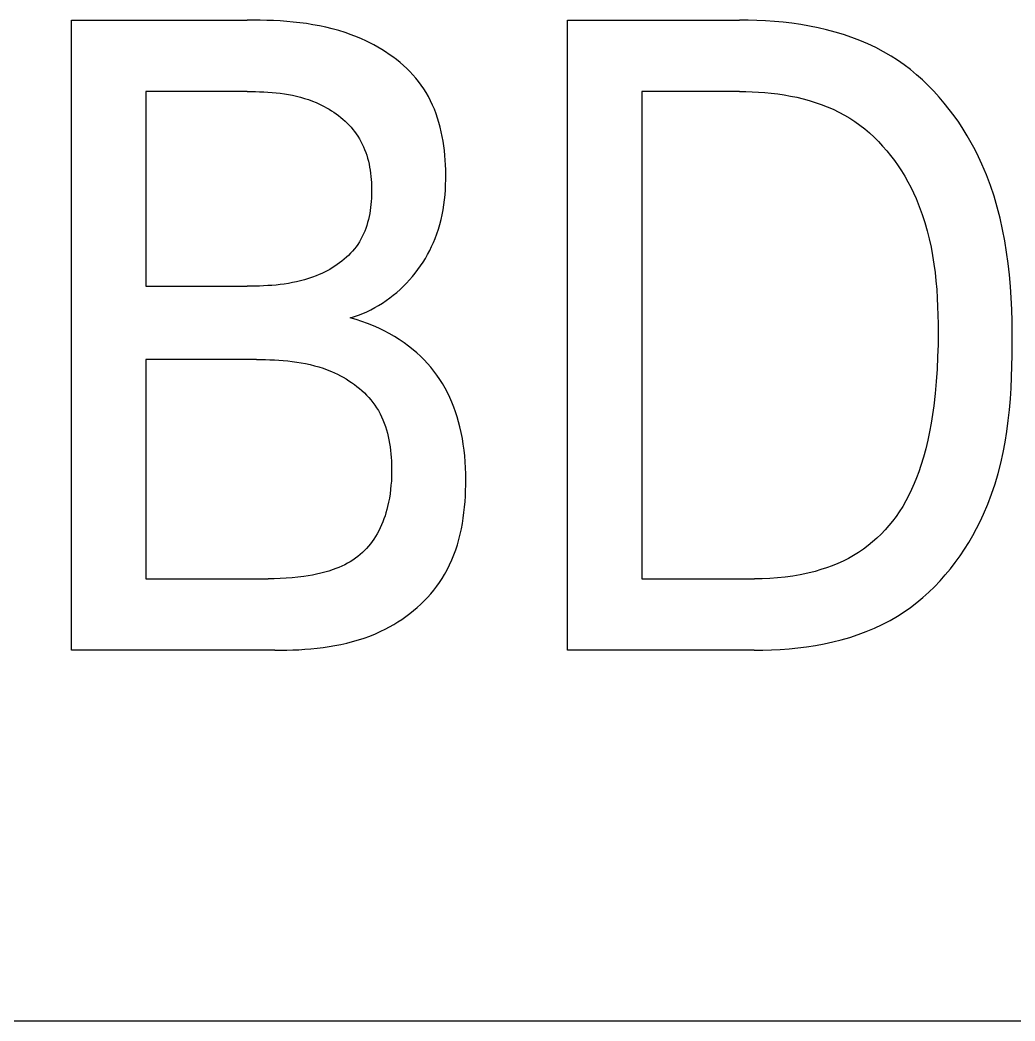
# Model space of a CAD drawing. Extents: x 10 to 952, y 6 to 232.
# Drawn here: x 748.44 to 750.4, y 146.897 to 148.87 of the extents above; entities that cross this region are included whole.
import ezdxf

# ---------------------------------------------------------------- set-up
doc = ezdxf.new("R2010")
doc.units = 0
doc.header["$LTSCALE"] = 5
doc.header["$MEASUREMENT"] = 0
doc.layers.get('0').update_dxf_attribs({"linetype": 'CONTINUOUS'})

msp = doc.modelspace()

# ---------------------------------------------------------------- linework, layer by layer
at = {"color": 7, "linetype": 'Continuous'}
for p, q in [((748.541, 147.6275), (748.541, 148.8696)), ((748.541, 148.8696), (748.887, 148.8696)), ((748.9, 148.8696), (748.887, 148.8696)), ((748.9129, 148.8694), (748.9, 148.8696)), ((748.926, 148.869), (748.9129, 148.8694)), ((748.939, 148.8685), (748.926, 148.869)), ((748.952, 148.8678), (748.939, 148.8685)), ((748.965, 148.8668), (748.952, 148.8678)), ((748.9779, 148.8657), (748.965, 148.8668)), ((748.9909, 148.8642), (748.9779, 148.8657)), ((749.0038, 148.8625), (748.9909, 148.8642)), ((749.0166, 148.8604), (749.0038, 148.8625)), ((749.0294, 148.8581), (749.0166, 148.8604)), ((749.0422, 148.8554), (749.0294, 148.8581)), ((749.0548, 148.8523), (749.0422, 148.8554)), ((749.5184, 147.6275), (749.5184, 148.8696)), ((749.5184, 148.8696), (749.8568, 148.8696)), ((749.874, 148.8695), (749.8568, 148.8696)), ((749.8912, 148.869), (749.874, 148.8695)), ((749.9084, 148.8681), (749.8912, 148.869)), ((749.9257, 148.8669), (749.9084, 148.8681)), ((749.943, 148.8652), (749.9257, 148.8669)), ((749.9603, 148.8632), (749.943, 148.8652)), ((749.9776, 148.8607), (749.9603, 148.8632)), ((749.9947, 148.8577), (749.9776, 148.8607)), ((750.0118, 148.8543), (749.9947, 148.8577)), ((750.0287, 148.8504), (750.0118, 148.8543)), ((749.0674, 148.8488), (749.0548, 148.8523)), ((749.0798, 148.8449), (749.0674, 148.8488)), ((749.0922, 148.8406), (749.0798, 148.8449)), ((749.1045, 148.8358), (749.0922, 148.8406)), ((749.1126, 148.8323), (749.1045, 148.8358)), ((750.0454, 148.8459), (750.0287, 148.8504)), ((750.0619, 148.8409), (750.0454, 148.8459)), ((750.0783, 148.8354), (750.0619, 148.8409)), ((750.0943, 148.8293), (750.0783, 148.8354)), ((749.1207, 148.8286), (749.1126, 148.8323)), ((749.1287, 148.8247), (749.1207, 148.8286)), ((749.1366, 148.8206), (749.1287, 148.8247)), ((749.1444, 148.8162), (749.1366, 148.8206)), ((749.1521, 148.8117), (749.1444, 148.8162)), ((750.1101, 148.8225), (750.0943, 148.8293)), ((750.1256, 148.8152), (750.1101, 148.8225)), ((750.1407, 148.8072), (750.1256, 148.8152)), ((749.1597, 148.807), (749.1521, 148.8117)), ((749.1671, 148.802), (749.1597, 148.807)), ((749.1743, 148.7968), (749.1671, 148.802)), ((749.1814, 148.7915), (749.1743, 148.7968)), ((750.1555, 148.7986), (750.1407, 148.8072)), ((750.1685, 148.7902), (750.1555, 148.7986)), ((749.1882, 148.7859), (749.1814, 148.7915)), ((749.1949, 148.7801), (749.1882, 148.7859)), ((749.2014, 148.7742), (749.1949, 148.7801)), ((750.1813, 148.7813), (750.1685, 148.7902)), ((750.1936, 148.7719), (750.1813, 148.7813)), ((749.2076, 148.768), (749.2014, 148.7742)), ((749.2136, 148.7616), (749.2076, 148.768)), ((749.2194, 148.7551), (749.2136, 148.7616)), ((749.2248, 148.7483), (749.2194, 148.7551)), ((750.2057, 148.7619), (750.1936, 148.7719)), ((750.2173, 148.7516), (750.2057, 148.7619)), ((749.23, 148.7414), (749.2248, 148.7483)), ((749.2349, 148.7343), (749.23, 148.7414)), ((750.2287, 148.7407), (750.2173, 148.7516)), ((750.2396, 148.7295), (750.2287, 148.7407)), ((748.6871, 148.7288), (748.6871, 148.3449)), ((748.887, 148.7288), (748.6871, 148.7288)), ((748.887, 148.7288), (748.8951, 148.7287)), ((748.8951, 148.7287), (748.9033, 148.7286)), ((748.9033, 148.7286), (748.9115, 148.7284)), ((748.9115, 148.7284), (748.9196, 148.728)), ((748.9196, 148.728), (748.9278, 148.7276)), ((748.9278, 148.7276), (748.936, 148.727)), ((748.936, 148.727), (748.9441, 148.7262)), ((748.9441, 148.7262), (748.9522, 148.7252)), ((748.9522, 148.7252), (748.9603, 148.7241)), ((748.9603, 148.7241), (748.9684, 148.7228)), ((748.9684, 148.7228), (748.9764, 148.7212)), ((748.9764, 148.7212), (748.9844, 148.7195)), ((748.9844, 148.7195), (748.9923, 148.7175)), ((748.9923, 148.7175), (749.0002, 148.7152)), ((749.0002, 148.7152), (749.0079, 148.7127)), ((749.2398, 148.7265), (749.2349, 148.7343)), ((749.2443, 148.7186), (749.2398, 148.7265)), ((749.2485, 148.7104), (749.2443, 148.7186)), ((749.6645, 148.7288), (749.6645, 147.7683)), ((749.8568, 148.7288), (749.6645, 148.7288)), ((749.8568, 148.7288), (749.8693, 148.7287)), ((749.8693, 148.7287), (749.8819, 148.7283)), ((749.8819, 148.7283), (749.8945, 148.7276)), ((749.8945, 148.7276), (749.9071, 148.7267)), ((749.9071, 148.7267), (749.9197, 148.7255)), ((749.9197, 148.7255), (749.9323, 148.7239)), ((749.9323, 148.7239), (749.9448, 148.722)), ((749.9448, 148.722), (749.9573, 148.7198)), ((749.9573, 148.7198), (749.9698, 148.7173)), ((749.9698, 148.7173), (749.9821, 148.7143)), ((750.2502, 148.7179), (750.2396, 148.7295)), ((750.2605, 148.7059), (750.2502, 148.7179)), ((749.0079, 148.7127), (749.0157, 148.7099)), ((749.0157, 148.7099), (749.0233, 148.7068)), ((749.0233, 148.7068), (749.0284, 148.7045)), ((749.0284, 148.7045), (749.0335, 148.702)), ((749.0335, 148.702), (749.0385, 148.6995)), ((749.0385, 148.6995), (749.0435, 148.6968)), ((749.0435, 148.6968), (749.0484, 148.6939)), ((749.2524, 148.7021), (749.2485, 148.7104)), ((749.256, 148.6937), (749.2524, 148.7021)), ((749.9821, 148.7143), (749.9943, 148.711)), ((749.9943, 148.711), (750.0063, 148.7073)), ((750.0063, 148.7073), (750.0182, 148.7032)), ((750.0182, 148.7032), (750.0299, 148.6987)), ((750.0299, 148.6987), (750.0414, 148.6937)), ((750.2703, 148.6936), (750.2605, 148.7059)), ((749.0484, 148.6939), (749.0532, 148.6909)), ((749.0532, 148.6909), (749.058, 148.6878)), ((749.058, 148.6878), (749.0626, 148.6846)), ((749.0626, 148.6846), (749.0671, 148.6812)), ((749.0671, 148.6812), (749.0715, 148.6777)), ((749.0715, 148.6777), (749.0758, 148.6741)), ((749.2592, 148.685), (749.256, 148.6937)), ((749.2622, 148.6763), (749.2592, 148.685)), ((749.2649, 148.6674), (749.2622, 148.6763)), ((750.0414, 148.6937), (750.0526, 148.6883)), ((750.0526, 148.6883), (750.0636, 148.6824)), ((750.0636, 148.6824), (750.0743, 148.6761)), ((750.0743, 148.6761), (750.0844, 148.6694)), ((750.2798, 148.681), (750.2703, 148.6936)), ((750.2888, 148.668), (750.2798, 148.681)), ((749.0758, 148.6741), (749.08, 148.6703)), ((749.08, 148.6703), (749.084, 148.6664)), ((749.084, 148.6664), (749.0879, 148.6624)), ((749.0879, 148.6624), (749.0917, 148.6583)), ((749.0917, 148.6583), (749.0953, 148.6541)), ((749.2674, 148.6584), (749.2649, 148.6674)), ((749.2695, 148.6493), (749.2674, 148.6584)), ((750.0844, 148.6694), (750.0943, 148.6624)), ((750.0943, 148.6624), (750.1038, 148.6549)), ((750.2975, 148.6548), (750.2888, 148.668)), ((749.0953, 148.6541), (749.0987, 148.6498)), ((749.0987, 148.6498), (749.102, 148.6453)), ((749.102, 148.6453), (749.105, 148.6407)), ((749.105, 148.6407), (749.1082, 148.6357)), ((749.2714, 148.6401), (749.2695, 148.6493)), ((749.2731, 148.6309), (749.2714, 148.6401)), ((750.1038, 148.6549), (750.113, 148.647)), ((750.113, 148.647), (750.122, 148.6387)), ((750.122, 148.6387), (750.1306, 148.6301)), ((750.3058, 148.6414), (750.2975, 148.6548)), ((750.3136, 148.6277), (750.3058, 148.6414)), ((749.1082, 148.6357), (749.1111, 148.6305)), ((749.1111, 148.6305), (749.1137, 148.6252)), ((749.1137, 148.6252), (749.1162, 148.6199)), ((749.1162, 148.6199), (749.1185, 148.6144)), ((749.2745, 148.6216), (749.2731, 148.6309)), ((749.2757, 148.6122), (749.2745, 148.6216)), ((750.1306, 148.6301), (750.139, 148.6212)), ((750.139, 148.6212), (750.147, 148.6119)), ((750.3211, 148.6138), (750.3136, 148.6277)), ((749.1185, 148.6144), (749.1206, 148.6088)), ((749.1206, 148.6088), (749.1225, 148.6031)), ((749.1225, 148.6031), (749.1242, 148.5974)), ((749.1242, 148.5974), (749.1258, 148.5915)), ((749.2766, 148.6028), (749.2757, 148.6122)), ((749.2774, 148.5934), (749.2766, 148.6028)), ((750.147, 148.6119), (750.1548, 148.6024)), ((750.1548, 148.6024), (750.1622, 148.5925)), ((750.3281, 148.5998), (750.3211, 148.6138)), ((750.3347, 148.5856), (750.3281, 148.5998)), ((749.1258, 148.5915), (749.1271, 148.5857)), ((749.1271, 148.5857), (749.1283, 148.5797)), ((749.1283, 148.5797), (749.1293, 148.5737)), ((749.2779, 148.5839), (749.2774, 148.5934)), ((749.2783, 148.5745), (749.2779, 148.5839)), ((750.1622, 148.5925), (750.1693, 148.5825)), ((750.1693, 148.5825), (750.176, 148.5721)), ((750.3435, 148.5647), (750.3347, 148.5856)), ((749.1293, 148.5737), (749.1302, 148.5676)), ((749.1302, 148.5676), (749.1309, 148.5615)), ((749.1309, 148.5615), (749.1315, 148.5554)), ((749.2784, 148.565), (749.2783, 148.5745)), ((749.2784, 148.555), (749.2784, 148.565)), ((750.176, 148.5721), (750.1824, 148.5616)), ((750.1824, 148.5616), (750.1885, 148.5509)), ((750.3515, 148.5435), (750.3435, 148.5647)), ((749.1315, 148.5554), (749.1319, 148.5493)), ((749.1319, 148.5493), (749.1322, 148.5431)), ((749.1322, 148.5431), (749.1323, 148.5369)), ((749.2776, 148.535), (749.2781, 148.5449)), ((749.2781, 148.5449), (749.2784, 148.555)), ((750.1885, 148.5509), (750.1943, 148.5401)), ((750.1943, 148.5401), (750.1997, 148.529)), ((750.3586, 148.5222), (750.3515, 148.5435)), ((749.1319, 148.5184), (749.1315, 148.5122)), ((749.1322, 148.5245), (749.1319, 148.5184)), ((749.1323, 148.5307), (749.1322, 148.5245)), ((749.1323, 148.5369), (749.1323, 148.5307)), ((749.2759, 148.5152), (749.2769, 148.525)), ((749.2769, 148.525), (749.2776, 148.535)), ((750.1997, 148.529), (750.2048, 148.5179)), ((750.2048, 148.5179), (750.2112, 148.5023)), ((750.3649, 148.5006), (750.3586, 148.5222)), ((749.1303, 148.5001), (749.1294, 148.494)), ((749.131, 148.5061), (749.1303, 148.5001)), ((749.1315, 148.5122), (749.131, 148.5061)), ((749.2731, 148.4956), (749.2746, 148.5053)), ((749.2746, 148.5053), (749.2759, 148.5152)), ((750.2112, 148.5023), (750.217, 148.4865)), ((750.3705, 148.4788), (750.3649, 148.5006)), ((749.1273, 148.4821), (749.1259, 148.4762)), ((749.1284, 148.488), (749.1273, 148.4821)), ((749.1294, 148.494), (749.1284, 148.488)), ((749.2692, 148.4763), (749.2713, 148.4859)), ((749.2713, 148.4859), (749.2731, 148.4956)), ((750.217, 148.4865), (750.2222, 148.4705)), ((750.3754, 148.4568), (750.3705, 148.4788)), ((749.1208, 148.459), (749.1187, 148.4535)), ((749.1227, 148.4647), (749.1208, 148.459)), ((749.1244, 148.4704), (749.1227, 148.4647)), ((749.1259, 148.4762), (749.1244, 148.4704)), ((749.264, 148.4574), (749.2667, 148.4668)), ((749.2667, 148.4668), (749.2692, 148.4763)), ((750.2222, 148.4705), (750.2268, 148.4544)), ((749.1139, 148.4427), (749.1112, 148.4375)), ((749.1164, 148.448), (749.1139, 148.4427)), ((749.1187, 148.4535), (749.1164, 148.448)), ((749.2541, 148.4309), (749.2575, 148.4389)), ((749.2575, 148.4389), (749.2609, 148.4481)), ((749.2609, 148.4481), (749.264, 148.4574)), ((750.2268, 148.4544), (750.2309, 148.4382)), ((750.3796, 148.4347), (750.3754, 148.4568)), ((749.1018, 148.4229), (749.0983, 148.4184)), ((749.105, 148.4275), (749.1018, 148.4229)), ((749.1082, 148.4324), (749.105, 148.4275)), ((749.1112, 148.4375), (749.1082, 148.4324)), ((749.2467, 148.4151), (749.2505, 148.423)), ((749.2505, 148.423), (749.2541, 148.4309)), ((750.2309, 148.4382), (750.2344, 148.4218)), ((750.2344, 148.4218), (750.2375, 148.4053)), ((750.3832, 148.4123), (750.3796, 148.4347)), ((749.0826, 148.4019), (749.0783, 148.3981)), ((749.0868, 148.4058), (749.0826, 148.4019)), ((749.0908, 148.4099), (749.0868, 148.4058)), ((749.0947, 148.4141), (749.0908, 148.4099)), ((749.0983, 148.4184), (749.0947, 148.4141)), ((749.2335, 148.3924), (749.2381, 148.3998)), ((749.2381, 148.3998), (749.2425, 148.4074)), ((749.2425, 148.4074), (749.2467, 148.4151)), ((750.2375, 148.4053), (750.2401, 148.3887)), ((750.3862, 148.3899), (750.3832, 148.4123)), ((749.0547, 148.3812), (749.0496, 148.3782)), ((749.0596, 148.3843), (749.0547, 148.3812)), ((749.0645, 148.3875), (749.0596, 148.3843)), ((749.0692, 148.3909), (749.0645, 148.3875)), ((749.0738, 148.3944), (749.0692, 148.3909)), ((749.0783, 148.3981), (749.0738, 148.3944)), ((749.2235, 148.3779), (749.2286, 148.3851)), ((749.2286, 148.3851), (749.2335, 148.3924)), ((750.2401, 148.3887), (750.2423, 148.372)), ((750.3886, 148.3674), (750.3862, 148.3899)), ((749.0078, 148.36), (749, 148.3576)), ((749.0156, 148.3627), (749.0078, 148.36)), ((749.0233, 148.3656), (749.0156, 148.3627)), ((749.0287, 148.3678), (749.0233, 148.3656)), ((749.034, 148.3702), (749.0287, 148.3678)), ((749.0393, 148.3727), (749.034, 148.3702)), ((749.0445, 148.3754), (749.0393, 148.3727)), ((749.0496, 148.3782), (749.0445, 148.3754)), ((749.2068, 148.3575), (749.2126, 148.3641)), ((749.2126, 148.3641), (749.2182, 148.3709)), ((749.2182, 148.3709), (749.2235, 148.3779)), ((750.2423, 148.372), (750.2441, 148.3553)), ((750.3906, 148.3447), (750.3886, 148.3674)), ((748.6871, 148.3449), (748.887, 148.3449)), ((748.8951, 148.345), (748.887, 148.3449)), ((748.9032, 148.3451), (748.8951, 148.345)), ((748.9114, 148.3453), (748.9032, 148.3451)), ((748.9195, 148.3456), (748.9114, 148.3453)), ((748.9277, 148.3461), (748.9195, 148.3456)), ((748.9358, 148.3466), (748.9277, 148.3461)), ((748.9439, 148.3473), (748.9358, 148.3466)), ((748.952, 148.3482), (748.9439, 148.3473)), ((748.9601, 148.3493), (748.952, 148.3482)), ((748.9682, 148.3505), (748.9601, 148.3493)), ((748.9762, 148.352), (748.9682, 148.3505)), ((748.9841, 148.3536), (748.9762, 148.352)), ((748.9921, 148.3555), (748.9841, 148.3536)), ((749, 148.3576), (748.9921, 148.3555)), ((749.1882, 148.3387), (749.1946, 148.3447)), ((749.1946, 148.3447), (749.2008, 148.351)), ((749.2008, 148.351), (749.2068, 148.3575)), ((750.2441, 148.3553), (750.2455, 148.3385)), ((750.3921, 148.322), (750.3906, 148.3447)), ((749.1608, 148.3167), (749.1679, 148.3218)), ((749.1679, 148.3218), (749.1749, 148.3272)), ((749.1749, 148.3272), (749.1817, 148.3329)), ((749.1817, 148.3329), (749.1882, 148.3387)), ((750.2455, 148.3385), (750.2466, 148.3217)), ((750.2466, 148.3217), (750.2474, 148.3048)), ((750.3932, 148.2992), (750.3921, 148.322)), ((749.1307, 148.2986), (749.1385, 148.3027)), ((749.1385, 148.3027), (749.1461, 148.3071)), ((749.1461, 148.3071), (749.1535, 148.3118)), ((749.1535, 148.3118), (749.1608, 148.3167)), ((750.2474, 148.3048), (750.2479, 148.2879)), ((749.0899, 148.2824), (749.0983, 148.2851)), ((749.1015, 148.2791), (749.0899, 148.2824)), ((749.0983, 148.2851), (749.1066, 148.288)), ((749.1066, 148.288), (749.1148, 148.2912)), ((749.1148, 148.2912), (749.1228, 148.2948)), ((749.1228, 148.2948), (749.1307, 148.2986)), ((750.2479, 148.2879), (750.2482, 148.2711)), ((750.3939, 148.2763), (750.3932, 148.2992)), ((749.113, 148.2754), (749.1015, 148.2791)), ((749.1244, 148.2714), (749.113, 148.2754)), ((749.1357, 148.2669), (749.1244, 148.2714)), ((749.1463, 148.2622), (749.1357, 148.2669)), ((749.1567, 148.2572), (749.1463, 148.2622)), ((750.2482, 148.2711), (750.2483, 148.2543)), ((750.3943, 148.2534), (750.3939, 148.2763)), ((749.167, 148.2518), (749.1567, 148.2572)), ((749.1771, 148.2461), (749.167, 148.2518)), ((749.1867, 148.2401), (749.1771, 148.2461)), ((750.2483, 148.2543), (750.2481, 148.2299)), ((750.3944, 148.2305), (750.3943, 148.2534)), ((749.1961, 148.2337), (749.1867, 148.2401)), ((749.2052, 148.227), (749.1961, 148.2337)), ((749.2141, 148.2199), (749.2052, 148.227)), ((750.2481, 148.2299), (750.2474, 148.2057)), ((750.3942, 148.2089), (750.3944, 148.2305)), ((749.2215, 148.2135), (749.2141, 148.2199)), ((749.2287, 148.2068), (749.2215, 148.2135)), ((749.2357, 148.1998), (749.2287, 148.2068)), ((750.2474, 148.2057), (750.2463, 148.1815)), ((750.3938, 148.1873), (750.3942, 148.2089)), ((748.6871, 148.2006), (748.6871, 147.7683)), ((748.9052, 148.2006), (748.6871, 148.2006)), ((748.9052, 148.2006), (748.914, 148.2005)), ((748.914, 148.2005), (748.9229, 148.2004)), ((748.9229, 148.2004), (748.9317, 148.2001)), ((748.9317, 148.2001), (748.9406, 148.1998)), ((748.9406, 148.1998), (748.9495, 148.1992)), ((748.9495, 148.1992), (748.9583, 148.1986)), ((748.9583, 148.1986), (748.9672, 148.1977)), ((748.9672, 148.1977), (748.976, 148.1967)), ((748.976, 148.1967), (748.9848, 148.1955)), ((748.9848, 148.1955), (748.9935, 148.1941)), ((748.9935, 148.1941), (749.0023, 148.1924)), ((749.0023, 148.1924), (749.0109, 148.1905)), ((749.0109, 148.1905), (749.0195, 148.1883)), ((749.0195, 148.1883), (749.0281, 148.1859)), ((749.0281, 148.1859), (749.0365, 148.1832)), ((749.0365, 148.1832), (749.0449, 148.1801)), ((749.2424, 148.1926), (749.2357, 148.1998)), ((749.2488, 148.1852), (749.2424, 148.1926)), ((749.255, 148.1775), (749.2488, 148.1852)), ((750.3931, 148.1657), (750.3938, 148.1873)), ((749.0449, 148.1801), (749.0532, 148.1768)), ((749.0532, 148.1768), (749.0591, 148.1742)), ((749.0591, 148.1742), (749.065, 148.1714)), ((749.065, 148.1714), (749.0707, 148.1685)), ((749.0707, 148.1685), (749.0764, 148.1654)), ((749.0764, 148.1654), (749.082, 148.1621)), ((749.2608, 148.1696), (749.255, 148.1775)), ((749.2664, 148.1614), (749.2608, 148.1696)), ((750.2463, 148.1815), (750.2447, 148.1574)), ((750.3921, 148.1442), (750.3931, 148.1657)), ((749.082, 148.1621), (749.0875, 148.1587)), ((749.0875, 148.1587), (749.0929, 148.1551)), ((749.0929, 148.1551), (749.0982, 148.1513)), ((749.0982, 148.1513), (749.1033, 148.1474)), ((749.1033, 148.1474), (749.1084, 148.1434)), ((749.1084, 148.1434), (749.1132, 148.1392)), ((749.2717, 148.1531), (749.2664, 148.1614)), ((749.2769, 148.1442), (749.2717, 148.1531)), ((749.2817, 148.1352), (749.2769, 148.1442)), ((750.2447, 148.1574), (750.2426, 148.1333)), ((750.3906, 148.1227), (750.3921, 148.1442)), ((749.1132, 148.1392), (749.1179, 148.1348)), ((749.1179, 148.1348), (749.1224, 148.1303)), ((749.1224, 148.1303), (749.1267, 148.1256)), ((749.1267, 148.1256), (749.1309, 148.1208)), ((749.2861, 148.1259), (749.2817, 148.1352)), ((749.2903, 148.1165), (749.2861, 148.1259)), ((750.2426, 148.1333), (750.2398, 148.1093)), ((749.1309, 148.1208), (749.1348, 148.1158)), ((749.1348, 148.1158), (749.1386, 148.1107)), ((749.1386, 148.1107), (749.1421, 148.1055)), ((749.1421, 148.1055), (749.1456, 148.0997)), ((749.2941, 148.1069), (749.2903, 148.1165)), ((749.2976, 148.0973), (749.2941, 148.1069)), ((750.2398, 148.1093), (750.2374, 148.0922)), ((750.3888, 148.1013), (750.3906, 148.1227)), ((749.1456, 148.0997), (749.1488, 148.0937)), ((749.1488, 148.0937), (749.1518, 148.0877)), ((749.1518, 148.0877), (749.1546, 148.0814)), ((749.3008, 148.0875), (749.2976, 148.0973)), ((749.3037, 148.0777), (749.3008, 148.0875)), ((750.2374, 148.0922), (750.2347, 148.0752)), ((750.3864, 148.0801), (750.3888, 148.1013)), ((749.1546, 148.0814), (749.1571, 148.0751)), ((749.1571, 148.0751), (749.1593, 148.0687)), ((749.1593, 148.0687), (749.1614, 148.0621)), ((749.3063, 148.0677), (749.3037, 148.0777)), ((749.3088, 148.0564), (749.3063, 148.0677)), ((750.2347, 148.0752), (750.2315, 148.0582)), ((750.3836, 148.0589), (750.3864, 148.0801)), ((749.1614, 148.0621), (749.1632, 148.0555)), ((749.1632, 148.0555), (749.1649, 148.0488)), ((749.1649, 148.0488), (749.1663, 148.042)), ((749.311, 148.045), (749.3088, 148.0564)), ((749.3129, 148.0336), (749.311, 148.045)), ((750.2315, 148.0582), (750.2279, 148.0413)), ((750.3802, 148.0379), (750.3836, 148.0589)), ((749.1663, 148.042), (749.1676, 148.0352)), ((749.1676, 148.0352), (749.1686, 148.0283)), ((749.1686, 148.0283), (749.1695, 148.0214)), ((749.3144, 148.0221), (749.3129, 148.0336)), ((750.2279, 148.0413), (750.2239, 148.0245)), ((750.3762, 148.017), (750.3802, 148.0379)), ((749.1695, 148.0214), (749.1703, 148.0144)), ((749.1703, 148.0144), (749.1708, 148.0075)), ((749.1708, 148.0075), (749.1712, 148.0005)), ((749.3157, 148.0105), (749.3144, 148.0221)), ((749.3166, 147.9989), (749.3157, 148.0105)), ((750.2194, 148.0079), (750.2143, 147.9913)), ((750.2239, 148.0245), (750.2194, 148.0079)), ((750.3717, 147.9962), (750.3762, 148.017)), ((749.1712, 148.0005), (749.1715, 147.9936)), ((749.1715, 147.9936), (749.1717, 147.9866)), ((749.1717, 147.9866), (749.1717, 147.9781)), ((749.3172, 147.9872), (749.3166, 147.9989)), ((749.3176, 147.9755), (749.3172, 147.9872)), ((750.2143, 147.9913), (750.2102, 147.9794)), ((750.3664, 147.9756), (750.3717, 147.9962)), ((749.1715, 147.9695), (749.1711, 147.961)), ((749.1717, 147.9781), (749.1715, 147.9695)), ((749.3178, 147.9638), (749.3176, 147.9755)), ((750.2059, 147.9676), (750.2012, 147.9559)), ((750.2102, 147.9794), (750.2059, 147.9676)), ((750.3604, 147.9553), (750.3664, 147.9756)), ((749.1704, 147.9526), (749.1696, 147.9442)), ((749.1711, 147.961), (749.1704, 147.9526)), ((749.3175, 147.9421), (749.3177, 147.9529)), ((749.3177, 147.9529), (749.3178, 147.9638)), ((750.2012, 147.9559), (750.1961, 147.9444)), ((750.3537, 147.9351), (750.3604, 147.9553)), ((749.1672, 147.9275), (749.1656, 147.9192)), ((749.1685, 147.9358), (749.1672, 147.9275)), ((749.1696, 147.9442), (749.1685, 147.9358)), ((749.3163, 147.9204), (749.317, 147.9313)), ((749.317, 147.9313), (749.3175, 147.9421)), ((750.1907, 147.933), (750.1848, 147.9219)), ((750.1961, 147.9444), (750.1907, 147.933)), ((750.3462, 147.9152), (750.3537, 147.9351)), ((749.1638, 147.9109), (749.1622, 147.9047)), ((749.1656, 147.9192), (749.1638, 147.9109)), ((749.3142, 147.8988), (749.3154, 147.9096)), ((749.3154, 147.9096), (749.3163, 147.9204)), ((750.1785, 147.911), (750.1718, 147.9004)), ((750.1848, 147.9219), (750.1785, 147.911)), ((750.3379, 147.8955), (750.3462, 147.9152)), ((749.1586, 147.8924), (749.1565, 147.8864)), ((749.1605, 147.8986), (749.1586, 147.8924)), ((749.1622, 147.9047), (749.1605, 147.8986)), ((749.3111, 147.8774), (749.3128, 147.888)), ((749.3128, 147.888), (749.3142, 147.8988)), ((750.1654, 147.891), (750.1585, 147.8819)), ((750.1718, 147.9004), (750.1654, 147.891)), ((750.3312, 147.8813), (750.3379, 147.8955)), ((749.1492, 147.8686), (749.1464, 147.8628)), ((749.1518, 147.8744), (749.1492, 147.8686)), ((749.1543, 147.8803), (749.1518, 147.8744)), ((749.1565, 147.8864), (749.1543, 147.8803)), ((749.3068, 147.8562), (749.3091, 147.8667)), ((749.3091, 147.8667), (749.3111, 147.8774)), ((750.1514, 147.8731), (750.1438, 147.8646)), ((750.1585, 147.8819), (750.1514, 147.8731)), ((750.3167, 147.8534), (750.3242, 147.8673)), ((750.3242, 147.8673), (750.3312, 147.8813)), ((749.14, 147.8517), (749.1369, 147.8467)), ((749.1433, 147.8572), (749.14, 147.8517)), ((749.1464, 147.8628), (749.1433, 147.8572)), ((749.3042, 147.8458), (749.3068, 147.8562)), ((750.1278, 147.8485), (750.1193, 147.8409)), ((750.136, 147.8564), (750.1278, 147.8485)), ((750.1438, 147.8646), (750.136, 147.8564)), ((750.3087, 147.8398), (750.3167, 147.8534)), ((749.1223, 147.8283), (749.1183, 147.824)), ((749.1262, 147.8327), (749.1223, 147.8283)), ((749.1299, 147.8372), (749.1262, 147.8327)), ((749.1335, 147.8419), (749.1299, 147.8372)), ((749.1369, 147.8467), (749.1335, 147.8419)), ((749.2979, 147.8253), (749.3012, 147.8355)), ((749.3012, 147.8355), (749.3042, 147.8458)), ((750.1105, 147.8338), (750.1014, 147.827)), ((750.1193, 147.8409), (750.1105, 147.8338)), ((750.3003, 147.8264), (750.3087, 147.8398)), ((749.1005, 147.8088), (749.0954, 147.8053)), ((749.1052, 147.8123), (749.1005, 147.8088)), ((749.1097, 147.816), (749.1052, 147.8123)), ((749.1141, 147.82), (749.1097, 147.816)), ((749.1183, 147.824), (749.1141, 147.82)), ((749.2903, 147.8054), (749.2943, 147.8153)), ((749.2943, 147.8153), (749.2979, 147.8253)), ((750.0715, 147.8086), (750.0611, 147.8033)), ((750.0818, 147.8143), (750.0715, 147.8086)), ((750.0917, 147.8204), (750.0818, 147.8143)), ((750.1014, 147.827), (750.0917, 147.8204)), ((750.2822, 147.8005), (750.2915, 147.8133)), ((750.2915, 147.8133), (750.3003, 147.8264)), ((749.062, 147.7885), (749.0562, 147.7863)), ((749.0678, 147.7908), (749.062, 147.7885)), ((749.0735, 147.7933), (749.0678, 147.7908)), ((749.0792, 147.796), (749.0735, 147.7933)), ((749.0847, 147.7989), (749.0792, 147.796)), ((749.0901, 147.802), (749.0847, 147.7989)), ((749.0954, 147.8053), (749.0901, 147.802)), ((749.2812, 147.7862), (749.2859, 147.7957)), ((749.2859, 147.7957), (749.2903, 147.8054)), ((750.0286, 147.79), (750.0175, 147.7863)), ((750.0396, 147.794), (750.0286, 147.79)), ((750.0505, 147.7985), (750.0396, 147.794)), ((750.0611, 147.8033), (750.0505, 147.7985)), ((750.2625, 147.7759), (750.2726, 147.788)), ((750.2726, 147.788), (750.2822, 147.8005)), ((748.6871, 147.7683), (748.9286, 147.7683)), ((748.9404, 147.7684), (748.9286, 147.7683)), ((748.9521, 147.7688), (748.9404, 147.7684)), ((748.9638, 147.7693), (748.9521, 147.7688)), ((748.9755, 147.7702), (748.9638, 147.7693)), ((748.9872, 147.7713), (748.9755, 147.7702)), ((748.9989, 147.7728), (748.9872, 147.7713)), ((749.0072, 147.7741), (748.9989, 147.7728)), ((749.0155, 147.7755), (749.0072, 147.7741)), ((749.0238, 147.7772), (749.0155, 147.7755)), ((749.032, 147.7791), (749.0238, 147.7772)), ((749.0401, 147.7812), (749.032, 147.7791)), ((749.0482, 147.7836), (749.0401, 147.7812)), ((749.0562, 147.7863), (749.0482, 147.7836)), ((749.2659, 147.7611), (749.2711, 147.7689)), ((749.2711, 147.7689), (749.276, 147.7769)), ((749.276, 147.7769), (749.2812, 147.7862)), ((749.6645, 147.7683), (749.8864, 147.7683)), ((749.9015, 147.7685), (749.8864, 147.7683)), ((749.9166, 147.7691), (749.9015, 147.7685)), ((749.9317, 147.7701), (749.9166, 147.7691)), ((749.9468, 147.7716), (749.9317, 147.7701)), ((749.9618, 147.7736), (749.9468, 147.7716)), ((749.9767, 147.7762), (749.9618, 147.7736)), ((749.9915, 147.7793), (749.9767, 147.7762)), ((750.0063, 147.783), (749.9915, 147.7793)), ((750.0175, 147.7863), (750.0063, 147.783)), ((750.2521, 147.7641), (750.2625, 147.7759)), ((749.2546, 147.746), (749.2604, 147.7535)), ((749.2604, 147.7535), (749.2659, 147.7611)), ((750.23, 147.7418), (750.2412, 147.7527)), ((750.2412, 147.7527), (750.2521, 147.7641)), ((749.2357, 147.7249), (749.2422, 147.7317)), ((749.2422, 147.7317), (749.2486, 147.7388)), ((749.2486, 147.7388), (749.2546, 147.746)), ((750.2064, 147.7213), (750.2184, 147.7313)), ((750.2184, 147.7313), (750.23, 147.7418)), ((749.2146, 147.7056), (749.2219, 147.7118)), ((749.2219, 147.7118), (749.2289, 147.7182)), ((749.2289, 147.7182), (749.2357, 147.7249)), ((750.1813, 147.7029), (750.194, 147.7118)), ((750.194, 147.7118), (750.2064, 147.7213)), ((749.1918, 147.6884), (749.1996, 147.6939)), ((749.1996, 147.6939), (749.2072, 147.6996)), ((749.2072, 147.6996), (749.2146, 147.7056)), ((750.1535, 147.6859), (750.1683, 147.6945)), ((750.1683, 147.6945), (750.1813, 147.7029)), ((749.159, 147.669), (749.1674, 147.6735)), ((749.1674, 147.6735), (749.1757, 147.6782)), ((749.1757, 147.6782), (749.1838, 147.6832)), ((749.1838, 147.6832), (749.1918, 147.6884)), ((750.1068, 147.6641), (750.1227, 147.6707)), ((750.1227, 147.6707), (750.1382, 147.678)), ((750.1382, 147.678), (750.1535, 147.6859)), ((749.1062, 147.6477), (749.1175, 147.6514)), ((749.1175, 147.6514), (749.1287, 147.6555)), ((749.1287, 147.6555), (749.1397, 147.6599)), ((749.1397, 147.6599), (749.1506, 147.6648)), ((749.1506, 147.6648), (749.159, 147.669)), ((750.0575, 147.648), (750.0742, 147.6528)), ((750.0742, 147.6528), (750.0906, 147.6582)), ((750.0906, 147.6582), (750.1068, 147.6641)), ((749.0009, 147.6294), (749.0128, 147.6303)), ((749.0128, 147.6303), (749.0247, 147.6315)), ((749.0247, 147.6315), (749.0365, 147.6329)), ((749.0365, 147.6329), (749.0483, 147.6346)), ((749.0483, 147.6346), (749.06, 147.6366)), ((749.06, 147.6366), (749.0717, 147.6389)), ((749.0717, 147.6389), (749.0833, 147.6415)), ((749.0833, 147.6415), (749.0948, 147.6444)), ((749.0948, 147.6444), (749.1062, 147.6477)), ((749.9373, 147.6291), (749.9547, 147.6304)), ((749.9547, 147.6304), (749.972, 147.6321)), ((749.972, 147.6321), (749.9893, 147.6343)), ((749.9893, 147.6343), (750.0065, 147.637)), ((750.0065, 147.637), (750.0237, 147.6402)), ((750.0237, 147.6402), (750.0407, 147.6438)), ((750.0407, 147.6438), (750.0575, 147.648)), ((748.9415, 147.6275), (748.541, 147.6275)), ((748.9415, 147.6275), (748.9533, 147.6275)), ((748.9533, 147.6275), (748.9652, 147.6277)), ((748.9652, 147.6277), (748.9771, 147.6281)), ((748.9771, 147.6281), (748.989, 147.6286)), ((748.989, 147.6286), (749.0009, 147.6294)), ((749.8856, 147.6275), (749.5184, 147.6275)), ((749.8856, 147.6275), (749.9028, 147.6276)), ((749.9028, 147.6276), (749.92, 147.6282)), ((749.92, 147.6282), (749.9373, 147.6291)), ((747.213, 146.8968), (757.4427, 146.8968))]:
    msp.add_line(p, q, dxfattribs=at)

doc.saveas('drawing.dxf')
